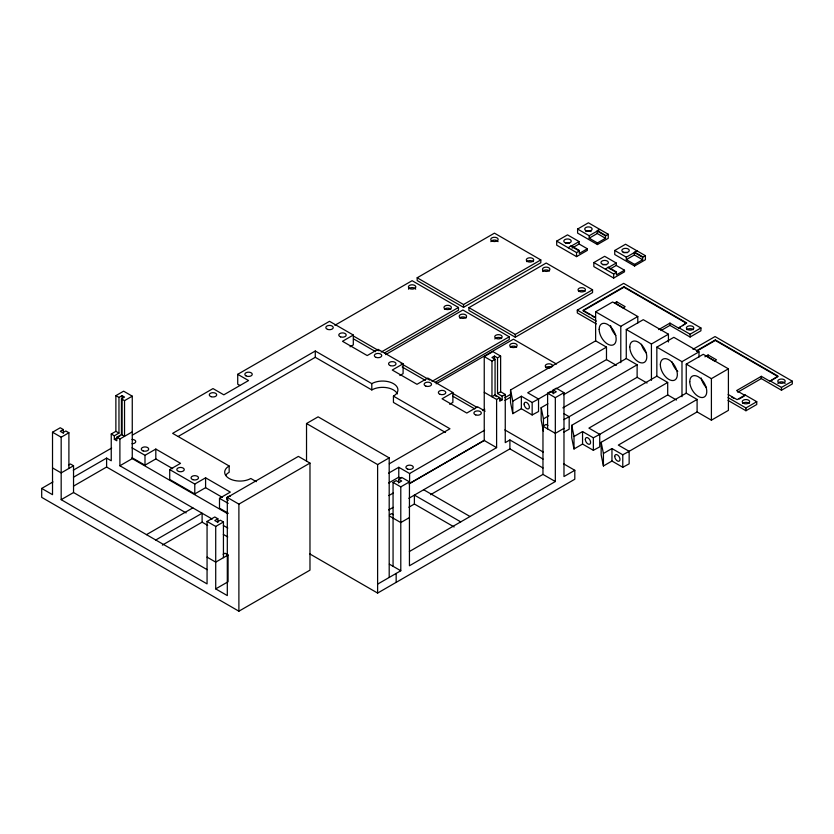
<?xml version="1.0" encoding="UTF-8"?>
<svg xmlns="http://www.w3.org/2000/svg" width="834" height="834" viewBox="0 0 834 834"><rect width="100%" height="100%" fill="white"/><g stroke="black" fill="none" stroke-linecap="round" stroke-linejoin="round"><path stroke-width="1.25" d="M239.89 385.423L237.721 384.182L237.721 374.31L329.524 321.309L353.303 335.039L353.303 344.911L350.061 346.788M606.485 347.121L527.713 392.783L538.535 399.027L538.535 411.516L532.165 414.967L521.354 408.723L512.806 413.654L512.806 401.164L510.533 389.989L595.632 340.856L606.485 347.121L606.485 359.61L555.851 388.967M543.445 426.351L543.445 418.856L541.172 407.67L547.886 403.792M563.763 413.601L569.174 416.719L569.174 429.208L563.867 432.085M667.69 382.452L588.919 428.113L599.729 434.358L599.729 446.857L593.36 450.297L582.549 444.053L574 448.984L574 436.495L571.728 425.319L656.838 376.186L667.69 382.452L667.69 394.941L599.041 434.733M697.099 399.434L618.328 445.095L629.149 451.34L629.149 463.84L622.779 467.28L611.958 461.035L603.42 465.977L603.42 453.477L601.147 442.301L686.246 393.168L697.099 399.434L697.099 411.923L628.461 451.715M728.155 394.492L737.11 399.663L745.169 395.003L756.751 401.696L756.751 404.5L745.94 410.745L728.019 400.403M568.277 247.802L571.04 245.676L579.296 250.45M605.421 269.246L608.174 267.12L616.43 271.884M537.847 399.403L553.599 390.27M562.856 407.868L637.124 364.802L626.271 358.537L563.565 394.743M568.486 417.094L637.124 377.302L637.124 364.802M52.521 432.221L61.174 437.214L61.174 499.67L207.061 583.894L207.061 521.438L215.714 526.442L215.714 588.898L227.307 595.591L227.307 497.439L298.395 456.396L309.977 463.089L309.977 570.154L238.889 611.197L41.7 497.356L41.7 488.432L52.521 494.677L52.521 432.221L60.246 427.759L63.332 429.541L63.332 433.367M73.486 477.215L106.606 458.095L111.245 460.775L111.245 434.003L115.874 431.324L115.874 395.639L123.609 391.177L132.262 396.171L132.262 458.627L227.651 513.702M63.332 429.541L60.246 431.324L62.717 432.752L65.813 430.969L68.899 432.752L68.899 468.447M118.97 397.422L122.056 395.639L124.537 397.067L121.441 398.85L121.441 434.535L116.802 437.214L116.802 440.779L114.331 439.362L114.331 435.786L118.97 433.107L118.97 397.422L115.874 395.639M61.174 437.214L68.899 432.752M121.441 398.85L124.537 400.633L132.262 396.171M68.586 465.049L70.442 463.985L73.538 465.768L73.538 492.529L207.134 569.664M114.331 439.362L119.856 436.172M73.538 465.768L61.174 472.909L52.521 467.905M116.802 437.214L119.898 438.997L132.262 431.866M132.398 435.119L213.004 388.581L223.814 394.826L248.542 380.554L237.721 374.31M41.7 488.432L52.98 481.916M73.298 470.188L111.662 448.035M334.841 325.302L412.111 280.693L458.471 307.465L458.471 310.258L384.568 352.938M417.177 277.774L494.447 233.155L540.807 259.927L540.807 262.731L463.537 307.339L417.177 280.568L417.177 277.774L463.537 304.535L540.807 259.927M73.486 486.139L106.606 467.019L186.118 512.92M445.523 432.502L393.439 402.426L393.439 396.129A15.293 8.83 0 0 0 393.439 383.64A15.293 8.83 0 0 0 371.808 383.64L315.283 351.01L172.638 433.357L229.162 465.998A15.293 8.83 0 0 0 229.162 478.487A15.293 8.83 0 0 0 250.794 478.487L256.33 481.687M61.174 499.67L73.538 492.529M119.898 438.997L119.898 465.768L132.262 458.627M132.012 447.827L144.991 455.312L155.812 449.067L180.53 463.339L169.719 469.594L169.719 479.456L194.781 493.926L205.591 487.682L222.449 497.418M353.303 335.039L342.493 341.294L367.221 355.565L378.031 349.321L403.093 363.791L403.093 373.653L399.851 375.529M178.257 436.422L315.283 357.306L371.808 389.937A15.293 8.83 0 0 1 397.401 393.898M132.012 457.689L144.991 465.184L155.812 458.94L172.669 468.666M556.695 241.109L567.516 234.865L579.098 241.558L579.098 244.008L587.355 248.772L587.355 250.377L576.544 256.622L556.695 245.165L556.695 241.109L576.544 252.566L579.296 250.982L579.296 253.421L587.355 248.772M577.597 229.048L588.418 222.803L608.257 234.26L608.257 238.305L597.446 244.55L577.597 233.093L577.597 229.048L589.19 235.73L597.248 231.081L605.505 235.845L608.257 234.26M381.201 352.073L458.471 307.465M579.098 241.558L571.04 246.218L579.296 250.982M385.621 354.617L462.891 310.008L509.251 336.78L509.251 339.574L435.338 382.253M468.927 307.642L546.197 263.033L592.557 289.805L592.557 292.598L515.287 337.217L468.927 310.446L468.927 307.642L515.287 334.413L592.557 289.805M572.041 248.073L579.098 244.008M589.19 235.73L589.19 238.18L597.248 233.52L605.505 238.295L605.505 235.845M589.19 238.18L597.446 242.944L605.505 238.295M169.719 469.594L194.781 484.054L205.591 477.809L230.32 492.091L219.498 498.336L219.498 508.198L228.224 513.233M403.093 363.791L392.272 370.035L417 384.307L427.821 378.063L452.883 392.533L452.883 402.405L449.641 404.271M306.526 461.171L306.526 423.526L318.108 416.833L389.197 457.876L389.197 577.451M593.839 262.554L604.65 256.309L616.243 263.002L616.243 265.441L624.499 270.216L624.499 271.821L613.678 278.066L593.839 266.609L593.839 262.554L613.678 274.011L616.43 272.426L616.43 274.866L624.499 270.216M614.741 250.492L625.552 244.237L645.401 255.694L645.401 259.749L634.58 265.994L614.741 254.537L614.741 250.492L626.324 257.174L634.393 252.525L642.649 257.289L645.401 255.694M616.243 263.002L608.174 267.651L616.43 272.426M146.482 534.646L192.842 507.885M610.196 268.934L616.243 265.441M626.324 257.174L626.324 259.624L634.393 254.964L642.649 259.739L642.649 257.289M155.75 540.005L202.109 513.233L202.109 522.157L162.369 545.102M431.981 381.388L509.251 336.78M626.324 259.624L634.58 264.388L642.649 259.739M436.172 383.807L513.442 339.198L556.486 364.051M409.056 483.897L484.241 440.498L484.241 356.608L492.894 351.614L500.629 356.076L500.629 391.761L505.258 394.44L505.258 442.635L509.897 439.956L543.017 459.075M207.061 521.438L214.786 516.976L217.872 518.769L217.872 522.584M497.533 357.859L494.447 356.076L491.966 357.505L495.062 359.287L495.062 394.972L499.702 397.651L499.702 401.217L502.172 399.799L502.172 396.223L497.533 393.544L497.533 357.859L500.629 356.076M227.307 497.439L238.889 504.132L309.977 463.089M596.331 323.915L577.295 312.927L577.295 310.123L623.655 283.362L700.925 327.971L700.925 330.775L690.104 337.019L669.952 325.385L660.966 330.577M217.872 518.769L214.786 520.552L217.257 521.98L220.343 520.197L223.439 521.98L223.439 557.665M484.241 356.608L491.966 361.07L495.062 359.287M682.556 325.74L686.58 322.873L623.947 286.708L583.091 310.29L595.403 317.4M686.58 323.404L623.947 287.24L583.091 310.832L589.805 314.699M215.714 526.442L223.439 521.98M452.883 392.533L442.062 398.777L466.79 413.049L477.611 406.804L485.179 411.172M595.632 340.856L595.632 311.801L612.636 301.991L637.791 316.513L637.791 323.008M614.595 302.992L616.701 301.772L625.146 306.651L623.029 307.861M495.062 394.972L491.966 396.765L491.966 361.07M497.533 393.544L500.629 391.761M306.526 423.526L377.614 464.569L389.197 457.876M223.126 554.276L224.982 553.203L228.078 554.985L228.078 581.757L215.714 588.898M595.632 311.801L620.788 326.323L637.791 316.513M484.241 392.303L496.605 399.434L499.702 397.651M502.172 396.223L505.258 394.44M228.078 554.985L215.714 562.126L207.061 557.133M389.311 463.777L449.964 428.759L393.439 396.129M482.532 410.578L484.773 409.275M504.924 397.641L510.533 394.409M626.271 358.537L626.271 329.493L643.275 319.683L668.43 334.205L668.43 341.992M504.924 400.445L510.533 397.213M512.806 401.164L521.354 396.233L532.165 402.478L538.535 399.027M388.665 473.128L398.777 467.29L409.598 473.535L484.606 430.229M388.665 483.001L398.777 477.163L400.946 478.414M393.064 566.296L393.064 482.417L396.16 480.624L399.246 482.417L401.717 480.989L398.631 479.206L398.631 483.022M398.631 479.206L401.717 477.413L409.442 481.875L409.442 565.765L555.329 481.531L555.329 397.651L563.982 392.658L563.982 476.537L574.803 470.293L574.803 479.216L377.614 593.068L309.894 553.964M547.604 428.884L547.604 393.189L550.69 391.407L553.786 393.189L556.257 391.761L553.171 389.978L553.171 393.804M553.171 389.978L556.257 388.196L563.982 392.658M658.714 329.607L669.952 323.112L678.522 328.064L680.534 326.897M393.064 482.417L400.789 486.879L409.442 481.875M678.522 328.064L686.58 322.873M484.606 440.102L409.598 483.407L409.598 473.535M388.853 495.563L393.346 492.977M626.271 329.493L651.427 344.015L668.43 334.205M656.838 376.186L656.838 347.132L673.83 337.322L698.986 351.844L698.986 357.035M543.445 418.856L548.782 415.77M678.522 327.522L690.104 334.215L700.925 327.971M388.696 509.928L393.168 507.353M408.806 498.325L496.605 447.629L496.605 399.434M389.457 514.828L391.521 513.64L393.377 514.714M409.369 551.535L542.965 474.4L542.965 426.205L546.061 424.423L547.917 425.486M408.816 507.239L414.394 504.017L454.134 526.963M430.532 494.698L509.897 448.88L543.017 467.999M692.95 349.31L715.03 336.561L792.3 381.18L792.3 383.974L781.479 390.218L761.327 378.584L737.725 392.209M696.546 350.749L715.322 339.918L777.955 376.071L769.897 381.263L761.327 376.322L736.599 390.593L745.169 395.545L745.169 395.003M696.546 351.281L715.322 340.449L777.955 376.614L770.908 380.69M409.442 517.57L400.789 522.564L389.353 515.965M563.982 428.342L555.329 433.346L542.965 426.205M656.838 347.132L681.983 361.664L698.986 351.844M686.246 393.168L686.246 364.124L703.25 354.304L728.405 368.826L728.405 410.37L711.402 420.18L697.099 411.923M704.907 356.806L708.076 354.982L716.521 359.85L714.404 361.07M574 436.495L582.549 431.564L593.36 437.808L599.729 434.358M686.246 364.124L711.402 378.646L728.405 368.826M603.42 453.477L611.958 448.546L622.779 454.791L629.149 451.34M377.614 584.144L400.789 570.758L400.789 486.879M739.122 399.038L744.157 396.129M728.019 397.599L745.94 407.941L756.751 401.696M769.897 380.731L781.479 387.424L792.3 381.18M563.867 419.596L569.174 416.719M600 229.486L597.248 230.549L605.505 235.313M637.145 250.93L634.393 251.983L642.649 256.757M624.082 308.309L616.701 304.035L616.701 301.772M714.404 360.903L708.076 357.244L708.076 354.982M592.046 315.992L594.277 317.285M731.512 396.974L733.753 398.256M577.295 310.123L596.331 321.121M606.485 359.61L616.389 365.323M637.124 377.302L647.028 383.014M667.69 394.941L676.489 400.018M547.604 393.189L555.329 397.651M494.447 395.337L496.647 396.609M498.857 397.881L502.172 399.799M353.658 336.165L379.043 350.822M401.112 363.572L429.812 380.137M452.768 393.387L477.121 407.451M353.606 338.938L375.686 351.687M402.176 366.981L425.361 380.367M452.726 396.171L474.807 408.91M504.841 429.906L543.205 452.049M563.523 463.777L574.803 470.293M484.241 440.498L496.605 447.629M542.965 474.4L555.329 481.531M423.662 489.746L470.022 516.507M460.754 521.865L414.394 495.094L414.394 504.017M389.353 564.159L400.789 570.758M115.874 431.324L118.97 433.107M121.441 434.535L124.537 436.328L124.537 400.633M111.245 434.003L114.331 435.786M219.498 498.336L228.224 503.371M119.898 465.768L212.17 519.04M223.335 525.483L227.807 528.068M202.109 522.157L207.687 525.378M223.303 534.396L227.765 536.971M603.42 465.977L601.147 454.791L601.147 442.301M574 448.984L571.728 437.808L571.728 425.319M543.445 431.345L541.172 420.169L541.172 407.67M512.806 413.654L510.533 402.478L510.533 389.989M781.479 387.424L781.479 390.218M761.327 376.322L761.327 378.584M745.94 407.941L745.94 410.745M715.322 339.918L715.322 340.449M711.402 378.646L711.402 420.18M690.104 334.215L690.104 337.019M681.983 361.664L681.983 396.703M669.952 323.112L669.952 325.385M651.427 344.015L651.427 380.367M634.58 264.388L634.58 265.994M634.393 252.525L634.393 254.964M623.947 286.708L623.947 287.24M622.779 454.791L622.779 467.28M620.788 326.323L620.788 362.675M613.678 274.011L613.678 278.066M611.958 448.546L611.958 461.035M597.446 242.944L597.446 244.55M597.248 231.081L597.248 233.52M593.36 437.808L593.36 450.297M582.549 431.564L582.549 444.053M576.544 252.566L576.544 256.622M532.165 402.478L532.165 414.967M521.354 396.233L521.354 408.723M515.287 334.413L515.287 337.217M509.897 439.956L509.897 448.88M494.447 356.076L494.447 359.871M463.537 304.535L463.537 307.339M398.777 467.29L398.777 477.163M396.16 573.438L396.16 582.361M377.614 464.569L377.614 593.068M371.808 383.64L371.808 389.937M315.283 351.01L315.283 357.306M238.889 504.132L238.889 611.197M229.162 465.998L229.162 472.294A15.293 8.83 0 0 0 225.597 475.516M205.591 477.809L205.591 487.682M194.781 484.054L194.781 493.926M155.812 449.067L155.812 458.94M144.991 455.312L144.991 465.184M122.056 395.639L122.056 434.9M106.606 458.095L106.606 467.019M228.464 500.192A3.711 2.148 0 0 1 226.733 497.783A3.711 2.148 0 0 1 230.32 496.188M132.022 439.435A3.711 2.148 0 0 1 135.733 441.582A3.711 2.148 0 0 1 132.022 443.73M408.524 289.189A3.711 2.148 0 0 1 412.111 287.594A3.711 2.148 0 0 1 415.697 289.189M444.439 309.195A3.711 2.148 0 0 1 450.871 309.195M459.67 317.983A3.711 2.148 0 0 1 466.102 317.983M494.843 339.021A3.711 2.148 0 0 1 497.95 337.447A3.711 2.148 0 0 1 501.651 338.51M510.22 347.173A3.711 2.148 0 0 1 516.653 347.173M549.95 368.034A3.711 2.148 0 0 1 545.28 366.147A3.711 2.148 0 0 1 549.304 363.822A3.711 2.148 0 0 1 552.577 366.522M545.77 367.69A3.711 2.148 0 0 1 551.608 367.252M490.861 241.651A3.711 2.148 0 0 1 494.447 240.056A3.711 2.148 0 0 1 498.034 241.651M526.775 261.657A3.711 2.148 0 0 1 533.207 261.657M542.6 271.53A3.711 2.148 0 0 1 545.707 269.955A3.711 2.148 0 0 1 549.408 271.008M578.525 291.525A3.711 2.148 0 0 1 584.957 291.525M677.781 371.391A12.02 6.943 60 0 1 671.995 361.914M646.517 353.084A12.02 6.943 60 0 1 641.429 344.275M615.878 335.393A12.02 6.943 60 0 1 610.571 325.646M706.492 387.706A12.02 6.943 60 0 1 701.186 377.958M585.791 231.581A3.711 2.148 0 0 1 591.045 231.581M565.65 243.309A3.711 2.148 0 0 1 569.372 243.309M623.696 252.681A3.711 2.148 0 0 1 627.418 252.681M602.794 264.753A3.711 2.148 0 0 1 606.506 264.753M686.893 329.701A3.711 2.148 0 0 1 693.325 329.701M777.893 383.421A3.711 2.148 0 0 1 781.479 381.836A3.711 2.148 0 0 1 785.075 383.421M742.719 403.427A3.711 2.148 0 0 1 749.151 403.427M192.915 479.675A3.711 2.148 0 0 0 198.492 477.809A3.711 2.148 0 0 0 192.915 475.953A3.711 2.148 0 0 0 192.915 479.675M143.135 450.923A3.711 2.148 0 0 0 148.702 449.067A3.711 2.148 0 0 0 143.135 447.212A3.711 2.148 0 0 0 143.135 450.923M178.674 471.45A3.711 2.148 0 0 0 184.251 469.594A3.711 2.148 0 0 0 178.674 467.728A3.711 2.148 0 0 0 178.674 471.45M211.138 396.692A3.711 2.148 0 0 0 216.715 394.826A3.711 2.148 0 0 0 211.138 392.97A3.711 2.148 0 0 0 211.138 396.692M245.915 375.821A3.711 2.148 0 0 0 252.129 374.862A3.711 2.148 0 0 0 247.583 372.235A3.711 2.148 0 0 0 245.915 375.821M376.176 357.421A3.711 2.148 0 0 0 381.753 355.565A3.711 2.148 0 0 0 376.176 353.71A3.711 2.148 0 0 0 376.176 357.421M340.637 336.905A3.711 2.148 0 0 0 346.204 335.039A3.711 2.148 0 0 0 340.637 333.183A3.711 2.148 0 0 0 340.637 336.905M425.966 386.163A3.711 2.148 0 0 0 431.532 384.307A3.711 2.148 0 0 0 425.966 382.452A3.711 2.148 0 0 0 425.966 386.163M390.416 365.646A3.711 2.148 0 0 0 395.994 363.791A3.711 2.148 0 0 0 390.416 361.925A3.711 2.148 0 0 0 390.416 365.646M475.745 414.915A3.711 2.148 0 0 0 481.322 413.049A3.711 2.148 0 0 0 475.745 411.193A3.711 2.148 0 0 0 475.745 414.915M440.206 394.388A3.711 2.148 0 0 0 445.783 392.533A3.711 2.148 0 0 0 440.206 390.677A3.711 2.148 0 0 0 440.206 394.388M407.743 469.146A3.711 2.148 0 0 0 413.31 467.29A3.711 2.148 0 0 0 407.743 465.435A3.711 2.148 0 0 0 407.743 469.146M327.668 329.409A3.711 2.148 0 0 0 333.235 327.553A3.711 2.148 0 0 0 327.668 325.698A3.711 2.148 0 0 0 327.668 329.409M409.484 288.46A3.711 2.148 0 0 0 415.697 287.501A3.711 2.148 0 0 0 411.152 284.863A3.711 2.148 0 0 0 409.484 288.46M445.033 308.976A3.711 2.148 0 0 0 451.246 308.017A3.711 2.148 0 0 0 446.69 305.39A3.711 2.148 0 0 0 445.033 308.976M460.264 317.775A3.711 2.148 0 0 0 466.477 316.805A3.711 2.148 0 0 0 461.921 314.178A3.711 2.148 0 0 0 460.264 317.775M495.803 338.291A3.711 2.148 0 0 0 502.016 337.332A3.711 2.148 0 0 0 497.471 334.705A3.711 2.148 0 0 0 495.803 338.291M510.815 346.954A3.711 2.148 0 0 0 517.028 345.995A3.711 2.148 0 0 0 512.483 343.368A3.711 2.148 0 0 0 510.815 346.954M491.82 240.922A3.711 2.148 0 0 0 498.034 239.963A3.711 2.148 0 0 0 493.488 237.336A3.711 2.148 0 0 0 491.82 240.922M527.369 261.438A3.711 2.148 0 0 0 533.583 260.479A3.711 2.148 0 0 0 529.027 257.852A3.711 2.148 0 0 0 527.369 261.438M543.57 270.8A3.711 2.148 0 0 0 549.783 269.83A3.711 2.148 0 0 0 545.227 267.203A3.711 2.148 0 0 0 543.57 270.8M579.109 291.316A3.711 2.148 0 0 0 585.322 290.357A3.711 2.148 0 0 0 580.777 287.73A3.711 2.148 0 0 0 579.109 291.316M585.332 439.414A3.711 2.148 60 0 0 589.273 444.313A3.711 2.148 60 0 0 589.273 439.059A3.711 2.148 60 0 0 585.332 439.414M660.351 364.698A12.02 6.943 60 0 0 673.101 380.554A12.02 6.943 60 0 0 673.101 363.551A12.02 6.943 60 0 0 660.351 364.698M629.795 347.048A12.02 6.943 60 0 0 642.545 362.915A12.02 6.943 60 0 0 642.545 345.912A12.02 6.943 60 0 0 629.795 347.048M524.127 404.083A3.711 2.148 60 0 0 528.068 408.983A3.711 2.148 60 0 0 528.068 403.729A3.711 2.148 60 0 0 524.127 404.083M599.156 329.357A12.02 6.943 60 0 0 611.906 345.224A12.02 6.943 60 0 0 611.906 328.221A12.02 6.943 60 0 0 599.156 329.357M614.741 456.396A3.711 2.148 60 0 0 618.682 461.296A3.711 2.148 60 0 0 618.682 456.042A3.711 2.148 60 0 0 614.741 456.396M689.77 381.68A12.02 6.943 60 0 0 702.52 397.537A12.02 6.943 60 0 0 702.52 380.533A12.02 6.943 60 0 0 689.77 381.68M585.791 230.559A3.711 2.148 0 0 0 592.004 229.6A3.711 2.148 0 0 0 587.459 226.973A3.711 2.148 0 0 0 585.791 230.559M565.65 242.975A3.711 2.148 0 0 0 571.227 241.109A3.711 2.148 0 0 0 565.65 239.254A3.711 2.148 0 0 0 565.65 242.975M622.925 252.004A3.711 2.148 0 0 0 629.149 251.044A3.711 2.148 0 0 0 624.593 248.417A3.711 2.148 0 0 0 622.925 252.004M602.794 264.409A3.711 2.148 0 0 0 608.372 262.554A3.711 2.148 0 0 0 602.794 260.698A3.711 2.148 0 0 0 602.794 264.409M687.477 329.493A3.711 2.148 0 0 0 693.7 328.523A3.711 2.148 0 0 0 689.145 325.896A3.711 2.148 0 0 0 687.477 329.493M778.852 382.691A3.711 2.148 0 0 0 785.075 381.732A3.711 2.148 0 0 0 780.52 379.105A3.711 2.148 0 0 0 778.852 382.691M743.313 403.218A3.711 2.148 0 0 0 749.526 402.249A3.711 2.148 0 0 0 744.981 399.622A3.711 2.148 0 0 0 743.313 403.218"/></g></svg>
